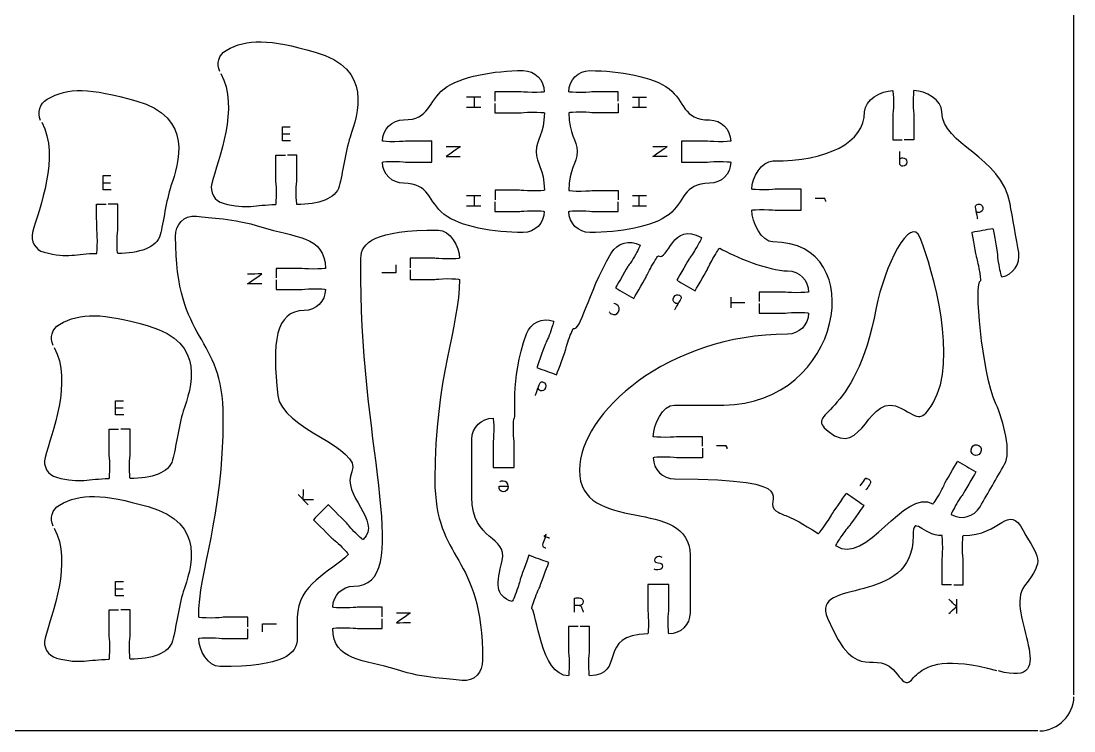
# Model space of a CAD drawing. Extents: x 0 to 300, y 0 to 300.
# Drawn here: x 150.5 to 300, y 0.1 to 100.9 of the extents above; entities that cross this region are included whole.
import ezdxf

# ---------------------------------------------------------------- set-up
doc = ezdxf.new("R2010")
doc.units = 0
doc.header["$MEASUREMENT"] = 0
doc.layers.add('DEFAULT', color=7, linetype='CONTINUOUS')

msp = doc.modelspace()

# ---------------------------------------------------------------- linework, layer by layer
at = {"layer": 'DEFAULT', "color": 1}
for points in [[(300, 5.25), (300, 294.95)], [(294.85, 0.1), (5.15, 0.1)]]:
    msp.add_lwpolyline(points, dxfattribs=at)
at = {"layer": 'DEFAULT', "color": 250}
for points in [[(213.73, 90.15), (215.75, 90.15)], [(214.81, 90.15), (214.81, 88.65)], [(237.3, 90.14), (239.32, 90.14)], [(238.24, 88.64), (238.24, 90.14)], [(215.75, 88.65), (213.73, 88.65)], [(239.32, 88.64), (237.3, 88.64)], [(188.72, 83.9), (187.59, 83.9), (187.59, 85.92), (188.68, 85.92)], [(188.63, 84.85), (187.59, 84.85)], [(163.28, 76.96), (162.15, 76.96), (162.15, 78.98), (163.24, 78.98)], [(163.19, 77.91), (162.15, 77.91)], [(213.73, 76.15), (215.75, 76.15)], [(214.81, 76.15), (214.81, 74.65)], [(237.3, 76.14), (239.32, 76.14)], [(238.24, 74.63), (238.24, 76.14)], [(215.75, 74.65), (213.73, 74.65)], [(239.32, 74.63), (237.3, 74.63)], [(203.71, 66.31), (203.71, 65.19), (201.69, 65.19)], [(251.25, 61.7), (251.25, 60.2)], [(251.25, 60.95), (253.28, 60.95)], [(165.05, 44.98), (163.91, 44.98), (163.91, 47), (165.01, 47)], [(164.96, 45.93), (163.91, 45.93)], [(191.24, 32.24), (189.81, 33.67)], [(165.05, 19.31), (163.91, 19.31), (163.91, 21.34), (165.01, 21.34)], [(164.96, 20.26), (163.91, 20.26)], [(283.3, 18.82), (283.3, 16.8)], [(184.74, 14.18), (184.74, 15.31), (186.76, 15.31)]]:
    msp.add_lwpolyline(points, dxfattribs=at)
at = {"layer": 'DEFAULT', "color": 1}
for points, knots in [([(178.7, 93.77), (178.17, 94.85), (178.55, 96.16), (179.61, 96.77), (182.58, 98.49), (185.73, 98.4), (192.22, 96.54), (200.57, 94.16), (198.28, 87.71), (197.2, 84.44), (196.52, 82.39), (196.14, 79.24), (195.67, 77.5), (195.18, 75.65), (192.66, 74.87), (189.66, 74.87), (189.6, 74.88), (189.55, 75.66), (189.55, 76.62), (189.55, 77.59), (189.66, 78.2), (189.66, 78.37), (189.66, 79.24), (189.65, 81.87), (189.65, 81.87), (189.2, 81.87), (188.75, 81.87), (188.31, 81.87)], [0, 0, 0, 0, 1, 1, 1, 2, 2, 2, 3, 3, 3, 4, 4, 4, 5, 5, 5, 6, 6, 6, 7, 7, 7, 8, 8, 8, 11.82, 11.82, 11.82, 11.82]), ([(178.84, 93.5), (181.51, 88.65), (178.49, 81.32), (177.56, 77.86), (177.23, 76.63), (177.96, 75.37), (179.18, 75.05), (182.67, 74.11), (183.66, 74.87), (186.65, 74.87), (186.71, 74.87), (186.76, 75.66), (186.75, 76.62), (186.75, 77.59), (186.66, 78.2), (186.65, 78.38), (186.65, 79.54), (186.65, 80.7), (186.65, 81.87), (187.11, 81.87), (187.56, 81.87), (188.01, 81.87)], [0, 0, 0, 0, 1, 1, 1, 2, 2, 2, 3, 3, 3, 4, 4, 4, 5, 5, 5, 14.9, 14.9, 14.9, 18.73, 18.73, 18.73, 18.73]), ([(217.78, 75.24), (217.78, 74.79), (217.78, 74.34), (217.78, 73.9), (218.95, 73.9), (220.12, 73.9), (221.29, 73.9), (221.46, 73.9), (222.07, 74), (223.03, 74), (224, 74), (224.78, 73.95), (224.78, 73.9), (224.78, 72.24), (223.44, 70.9), (221.78, 70.9), (217.62, 70.9), (212.81, 71.73), (210.55, 73.48), (208.29, 75.23), (208.58, 77.9), (204.8, 77.89), (203.15, 77.89), (201.8, 79.23), (201.8, 80.89), (201.8, 80.95), (202.58, 81), (203.55, 81), (204.52, 81), (205.13, 80.89), (205.3, 80.89), (206.47, 80.89), (207.64, 80.89), (208.8, 80.89), (208.8, 81.9), (208.8, 82.9), (208.8, 83.9), (208.8, 83.9), (206.17, 83.89), (205.3, 83.89), (205.13, 83.89), (204.52, 83.79), (203.55, 83.79), (202.58, 83.79), (201.8, 83.84), (201.8, 83.89), (201.8, 85.55), (203.14, 86.9), (204.81, 86.9), (208.58, 86.9), (208.29, 89.56), (210.55, 91.31), (212.81, 93.07), (217.62, 93.9), (221.78, 93.9), (223.44, 93.9), (224.79, 92.56), (224.78, 90.9), (224.78, 90.84), (224, 90.8), (223.04, 90.8), (222.07, 90.8), (221.46, 90.9), (221.29, 90.9), (220.12, 90.9), (218.95, 90.9), (217.78, 90.9), (217.78, 90.45), (217.78, 90), (217.78, 89.54)], [0, 0, 0, 0, 3.82, 3.82, 3.82, 13.75, 13.75, 13.75, 14.75, 14.75, 14.75, 15.75, 15.75, 15.75, 16.75, 16.75, 16.75, 17.75, 17.75, 17.75, 18.75, 18.75, 18.75, 19.75, 19.75, 19.75, 20.75, 20.75, 20.75, 21.75, 21.75, 21.75, 31.67, 31.67, 31.67, 40.18, 40.18, 40.18, 41.18, 41.18, 41.18, 42.18, 42.18, 42.18, 43.18, 43.18, 43.18, 44.19, 44.19, 44.19, 45.19, 45.19, 45.19, 46.19, 46.19, 46.19, 47.19, 47.19, 47.19, 48.19, 48.19, 48.19, 49.19, 49.19, 49.19, 59.12, 59.12, 59.12, 62.96, 62.96, 62.96, 62.96]), ([(235.27, 89.54), (235.27, 89.99), (235.27, 90.44), (235.27, 90.89), (234.1, 90.89), (232.93, 90.89), (231.76, 90.89), (231.59, 90.89), (230.98, 90.79), (230.01, 90.79), (229.05, 90.79), (228.26, 90.84), (228.26, 90.89), (228.26, 92.55), (229.61, 93.89), (231.26, 93.89), (235.43, 93.89), (240.24, 93.05), (242.5, 91.3), (244.76, 89.56), (244.47, 86.89), (248.25, 86.89), (249.9, 86.89), (251.24, 85.55), (251.25, 83.89), (251.25, 83.84), (250.47, 83.79), (249.5, 83.79), (248.53, 83.79), (247.92, 83.89), (247.75, 83.89), (246.87, 83.89), (244.25, 83.89), (244.25, 83.89), (244.25, 82.89), (244.25, 81.89), (244.25, 80.89), (244.25, 80.89), (246.87, 80.89), (247.75, 80.89), (247.92, 80.89), (248.53, 80.99), (249.5, 80.99), (250.47, 80.99), (251.25, 80.95), (251.25, 80.89), (251.25, 79.23), (249.91, 77.89), (248.25, 77.89), (244.46, 77.89), (244.75, 75.22), (242.5, 73.47), (240.24, 71.72), (235.43, 70.89), (231.26, 70.89), (229.61, 70.89), (228.26, 72.23), (228.26, 73.88), (228.26, 73.94), (229.05, 73.99), (230.01, 73.99), (230.98, 73.99), (231.59, 73.88), (231.76, 73.88), (232.93, 73.88), (234.1, 73.88), (235.27, 73.88), (235.27, 74.34), (235.27, 74.79), (235.27, 75.24)], [0, 0, 0, 0, 3.81, 3.81, 3.81, 13.74, 13.74, 13.74, 14.74, 14.74, 14.74, 15.74, 15.74, 15.74, 16.74, 16.74, 16.74, 17.74, 17.74, 17.74, 18.74, 18.74, 18.74, 19.74, 19.74, 19.74, 20.74, 20.74, 20.74, 21.74, 21.74, 21.74, 22.74, 22.74, 22.74, 31.26, 31.26, 31.26, 32.26, 32.26, 32.26, 33.26, 33.26, 33.26, 34.26, 34.26, 34.26, 35.27, 35.27, 35.27, 36.27, 36.27, 36.27, 37.27, 37.27, 37.27, 38.27, 38.27, 38.27, 39.27, 39.27, 39.27, 40.27, 40.27, 40.27, 50.2, 50.2, 50.2, 54.05, 54.05, 54.05, 54.05]), ([(153.26, 86.83), (152.73, 87.91), (153.11, 89.23), (154.17, 89.84), (157.14, 91.55), (160.29, 91.46), (166.78, 89.61), (175.13, 87.23), (172.83, 80.77), (171.76, 77.51), (171.08, 75.45), (170.7, 72.3), (170.23, 70.57), (169.74, 68.72), (167.22, 67.93), (164.21, 67.93), (164.16, 67.95), (164.12, 68.72), (164.12, 69.68), (164.12, 70.65), (164.21, 71.26), (164.22, 71.43), (164.22, 72.31), (164.21, 74.93), (164.21, 74.93), (163.76, 74.93), (163.31, 74.93), (162.87, 74.93)], [0, 0, 0, 0, 1, 1, 1, 2, 2, 2, 3, 3, 3, 4, 4, 4, 5, 5, 5, 6, 6, 6, 7, 7, 7, 8, 8, 8, 11.81, 11.81, 11.81, 11.81]), ([(247.26, 40.25), (247.26, 39.8), (247.26, 39.35), (247.26, 38.9), (246.1, 38.9), (244.93, 38.9), (243.76, 38.9), (243.59, 38.9), (242.98, 39), (242.01, 39), (241.05, 39), (240.26, 38.96), (240.26, 38.9), (240.26, 37.24), (241.61, 35.9), (243.26, 35.9), (262.82, 35.9), (255.46, 32.79), (257.68, 31.38), (259.4, 30.29), (258.89, 31.21), (263.69, 28.14), (263.73, 28.1), (264.22, 28.72), (264.77, 29.51), (265.33, 30.3), (265.6, 30.86), (265.69, 31), (266.2, 31.72), (267.7, 33.87), (267.7, 33.87), (268.52, 33.3), (269.34, 32.72), (270.16, 32.15), (270.16, 32.15), (268.65, 30), (268.15, 29.28), (268.05, 29.14), (267.62, 28.7), (267.07, 27.91), (266.51, 27.11), (266.1, 26.45), (266.15, 26.42), (270.47, 23.41), (275.86, 34.71), (279.97, 32.34), (280.02, 32.31), (280.45, 32.97), (280.93, 33.81), (281.41, 34.64), (281.63, 35.22), (281.72, 35.37), (282.16, 36.13), (283.47, 38.4), (283.47, 38.4), (284.33, 37.9), (285.2, 37.4), (286.07, 36.9), (286.07, 36.9), (284.76, 34.63), (284.32, 33.87), (284.23, 33.72), (283.84, 33.24), (283.35, 32.41), (282.87, 31.57), (282.52, 30.87), (282.57, 30.84), (284, 30.01), (285.83, 30.5), (286.66, 31.94), (287.83, 33.96), (289, 35.98), (290.16, 38), (291.14, 39.69), (290.04, 44.03), (288.91, 46.58), (286.92, 51.08), (285.76, 63.9), (286.76, 64.07), (286.81, 64.08), (286.72, 64.86), (286.55, 65.81), (286.38, 66.77), (286.18, 67.35), (286.15, 67.52), (286, 68.39), (285.54, 70.97), (285.54, 70.97), (286.53, 71.14), (287.51, 71.31), (288.5, 71.49), (288.5, 71.49), (288.95, 68.9), (289.1, 68.04), (289.14, 67.87), (289.14, 67.25), (289.31, 66.3), (289.48, 65.35), (289.66, 64.6), (289.72, 64.6), (291.35, 64.88), (292.44, 66.43), (292.15, 68.07), (291.84, 69.79), (291.24, 73.24), (290.93, 74.96), (289.72, 81.86), (281.26, 83.24), (281.26, 88.06), (281.26, 89.72), (278.92, 91.06), (277.27, 91.06), (277.21, 91.06), (277.16, 90.28), (277.16, 89.31), (277.16, 88.35), (277.27, 87.73), (277.27, 87.56), (277.27, 86.4), (277.27, 85.23), (277.27, 84.06), (276.82, 84.06), (276.36, 84.06), (275.91, 84.06)], [0, 0, 0, 0, 3.83, 3.83, 3.83, 13.75, 13.75, 13.75, 14.75, 14.75, 14.75, 15.75, 15.75, 15.75, 16.75, 16.75, 16.75, 17.75, 17.75, 17.75, 18.75, 18.75, 18.75, 19.75, 19.75, 19.75, 20.75, 20.75, 20.75, 21.75, 21.75, 21.75, 30.258543, 30.258543, 30.258543, 31.258543, 31.258543, 31.258543, 32.258543, 32.258543, 32.258543, 33.258543, 33.258543, 33.258543, 34.258543, 34.258543, 34.258543, 35.258543, 35.258543, 35.258543, 36.258543, 36.258543, 36.258543, 37.258543, 37.258543, 37.258543, 45.771151, 45.771151, 45.771151, 46.771151, 46.771151, 46.771151, 47.771151, 47.771151, 47.771151, 48.771151, 48.771151, 48.771151, 49.771151, 49.771151, 49.771151, 69.618128, 69.618128, 69.618128, 70.618128, 70.618128, 70.618128, 71.618128, 71.618128, 71.618128, 72.618128, 72.618128, 72.618128, 73.618128, 73.618128, 73.618128, 74.618128, 74.618128, 74.618128, 83.126083, 83.126083, 83.126083, 84.126083, 84.126083, 84.126083, 85.126083, 85.126083, 85.126083, 86.126083, 86.126083, 86.126083, 87.126083, 87.126083, 87.126083, 88.126083, 88.126083, 88.126083, 89.126083, 89.126083, 89.126083, 90.126083, 90.126083, 90.126083, 91.126083, 91.126083, 91.126083, 92.126083, 92.126083, 92.126083, 102.046083, 102.046083, 102.046083, 105.876083, 105.876083, 105.876083, 105.876083]), ([(247.26, 40.55), (247.26, 41), (247.26, 41.45), (247.26, 41.9), (246.1, 41.9), (244.93, 41.9), (243.76, 41.9), (243.59, 41.9), (242.98, 41.8), (242.01, 41.8), (241.05, 41.8), (240.26, 41.85), (240.26, 41.9), (240.26, 43.56), (241.61, 46.4), (243.26, 46.4), (245.6, 46.4), (247.93, 46.4), (250.26, 46.4), (267.05, 46.4), (271.26, 69.56), (257.26, 69.56), (255.61, 69.56), (254.26, 72.4), (254.26, 74.06), (254.26, 74.12), (255.05, 74.16), (256.01, 74.16), (256.98, 74.16), (257.59, 74.06), (257.76, 74.06), (258.93, 74.06), (260.1, 74.06), (261.26, 74.06), (261.26, 75.06), (261.26, 76.06), (261.26, 77.06), (260.1, 77.06), (258.93, 77.06), (257.76, 77.06), (257.59, 77.06), (256.98, 76.96), (256.01, 76.96), (255.05, 76.96), (254.26, 77.01), (254.26, 77.06), (254.26, 78.72), (255.61, 81.06), (257.26, 81.06), (265, 81.06), (270.27, 83.64), (270.27, 88.06), (270.27, 89.72), (272.61, 91.06), (274.26, 91.06), (274.32, 91.06), (274.37, 90.28), (274.37, 89.31), (274.37, 88.35), (274.26, 87.73), (274.26, 87.56), (274.26, 86.4), (274.26, 85.23), (274.26, 84.06), (274.71, 84.06), (275.16, 84.06), (275.61, 84.06)], [0, 0, 0, 0, 3.83, 3.83, 3.83, 13.75, 13.75, 13.75, 14.75, 14.75, 14.75, 15.75, 15.75, 15.75, 16.75, 16.75, 16.75, 36.59, 36.59, 36.59, 37.59, 37.59, 37.59, 38.59, 38.59, 38.59, 39.59, 39.59, 39.59, 40.59, 40.59, 40.59, 50.51, 50.51, 50.51, 59.01, 59.01, 59.01, 68.93, 68.93, 68.93, 69.93, 69.93, 69.93, 70.93, 70.93, 70.93, 71.93, 71.93, 71.93, 72.93, 72.93, 72.93, 73.93, 73.93, 73.93, 74.93, 74.93, 74.93, 75.93, 75.93, 75.93, 85.85, 85.85, 85.85, 89.68, 89.68, 89.68, 89.68]), ([(217.78, 89.24), (217.78, 88.8), (217.78, 88.35), (217.78, 87.9), (217.78, 87.9), (220.41, 87.9), (221.28, 87.9), (221.46, 87.9), (222.07, 88), (223.04, 88), (224, 88), (224.78, 87.95), (224.79, 87.9), (224.78, 84.86), (223.62, 84.12), (223.62, 82.4), (223.62, 80.68), (224.78, 79.94), (224.79, 76.9), (224.79, 76.84), (224, 76.8), (223.03, 76.8), (222.07, 76.8), (221.46, 76.9), (221.28, 76.9), (220.12, 76.9), (218.95, 76.9), (217.79, 76.9), (217.79, 76.45), (217.79, 75.99), (217.79, 75.54)], [0, 0, 0, 0, 3.81, 3.81, 3.81, 4.81, 4.81, 4.81, 5.81, 5.81, 5.81, 6.81, 6.81, 6.81, 7.81, 7.81, 7.81, 8.81, 8.81, 8.81, 9.81, 9.81, 9.81, 10.81, 10.81, 10.81, 20.72, 20.72, 20.72, 24.56, 24.56, 24.56, 24.56]), ([(235.26, 89.24), (235.26, 88.79), (235.26, 88.34), (235.26, 87.89), (234.1, 87.89), (232.93, 87.89), (231.77, 87.89), (231.59, 87.89), (230.98, 87.99), (230.01, 87.99), (229.05, 87.99), (228.26, 87.94), (228.26, 87.89), (228.26, 84.85), (229.43, 84.1), (229.43, 82.39), (229.43, 80.67), (228.26, 79.93), (228.26, 76.89), (228.26, 76.83), (229.05, 76.79), (230.01, 76.79), (230.98, 76.79), (231.59, 76.89), (231.77, 76.89), (232.64, 76.89), (235.27, 76.88), (235.27, 76.88), (235.27, 76.44), (235.27, 75.99), (235.27, 75.54)], [0, 0, 0, 0, 3.85, 3.85, 3.85, 13.76, 13.76, 13.76, 14.76, 14.76, 14.76, 15.76, 15.76, 15.76, 16.76, 16.76, 16.76, 17.76, 17.76, 17.76, 18.76, 18.76, 18.76, 19.76, 19.76, 19.76, 20.76, 20.76, 20.76, 24.56, 24.56, 24.56, 24.56]), ([(153.41, 86.56), (156.07, 81.71), (153.05, 74.39), (152.11, 70.92), (151.79, 69.69), (152.51, 68.43), (153.74, 68.11), (157.23, 67.17), (158.22, 67.93), (161.22, 67.93), (161.27, 67.93), (161.31, 68.72), (161.31, 69.69), (161.31, 70.65), (161.22, 71.26), (161.22, 71.44), (161.21, 72.31), (161.21, 74.93), (161.21, 74.93), (161.66, 74.93), (162.12, 74.93), (162.57, 74.93)], [0, 0, 0, 0, 1, 1, 1, 2, 2, 2, 3, 3, 3, 4, 4, 4, 5, 5, 5, 6, 6, 6, 9.84, 9.84, 9.84, 9.84]), ([(182.7, 14.9), (182.7, 15.35), (182.7, 15.8), (182.7, 16.24), (181.54, 16.24), (180.37, 16.24), (179.2, 16.24), (179.03, 16.24), (178.42, 16.14), (177.45, 16.14), (176.49, 16.14), (175.7, 16.19), (175.7, 16.24), (175.7, 23), (179.2, 30.1), (179.2, 44.67), (179.2, 56.62), (172.42, 54.89), (172.42, 70.35), (172.42, 71.94), (173.51, 73.46), (175.37, 73.22), (177.36, 72.91), (180.45, 73.02), (184.65, 71.67), (189.18, 70.19), (193.7, 70.51), (193.7, 65.81), (193.7, 65.76), (192.92, 65.71), (191.95, 65.71), (190.99, 65.71), (190.38, 65.81), (190.2, 65.81), (189.04, 65.81), (187.87, 65.81), (186.7, 65.81), (186.7, 65.36), (186.7, 64.91), (186.7, 64.47)], [0, 0, 0, 0, 3.82, 3.82, 3.82, 13.74, 13.74, 13.74, 14.74, 14.74, 14.74, 15.74, 15.74, 15.74, 16.74, 16.74, 16.74, 17.74, 17.74, 17.74, 18.74, 18.74, 18.74, 19.74, 19.74, 19.74, 20.74, 20.74, 20.74, 21.74, 21.74, 21.74, 22.74, 22.74, 22.74, 32.66, 32.66, 32.66, 36.48, 36.48, 36.48, 36.48]), ([(280, 46.73), (278.38, 43.99), (278.04, 44.5), (275.53, 45.9), (270.63, 48.64), (270.16, 38.49), (265.09, 42.66), (261.53, 45.6), (268.93, 43.97), (271.93, 60.18), (273.01, 66.02), (276.82, 73.62), (278.17, 70.14), (280.02, 65.37), (283.59, 52.78), (280, 46.73)], [1, 1, 1, 1, 2, 2, 2, 3, 3, 3, 4, 4, 4, 5, 5, 5, 6, 6, 6, 6]), ([(229.57, 14.95), (229.12, 14.95), (228.66, 14.95), (228.21, 14.95), (228.21, 14.95), (228.21, 12.32), (228.21, 11.45), (228.21, 11.27), (228.31, 10.66), (228.31, 9.69), (228.31, 8.73), (228.27, 7.94), (228.21, 7.94), (224.24, 7.94), (223.69, 17.2), (223.02, 17.45), (222.97, 17.47), (223.19, 18.22), (223.52, 19.12), (223.85, 20.03), (224.16, 20.57), (224.21, 20.74), (224.51, 21.56), (225.41, 24.02), (225.41, 24.02), (224.47, 24.37), (223.53, 24.71), (222.59, 25.05), (222.59, 25.05), (221.69, 22.58), (221.4, 21.76), (221.34, 21.6), (221.22, 20.99), (220.89, 20.08), (220.56, 19.17), (220.25, 18.45), (220.2, 18.47), (217.73, 19.37), (217.98, 20.98), (218.79, 24.29), (219.67, 27.88), (214.5, 26.96), (214.5, 33.31), (214.5, 36.05), (214.5, 38.8), (214.5, 41.54), (214.5, 43.2), (215.84, 44.54), (217.5, 44.54), (217.56, 44.54), (217.6, 43.75), (217.6, 42.79), (217.6, 41.82), (217.5, 41.21), (217.5, 41.04), (217.5, 39.87), (217.5, 38.7), (217.5, 37.54), (218.5, 37.54), (219.5, 37.54), (220.5, 37.54), (220.5, 38.7), (220.5, 39.87), (220.5, 41.04), (220.5, 41.21), (220.4, 41.82), (220.4, 42.79), (220.4, 43.75), (220.45, 44.54), (220.5, 44.54), (220.87, 44.54), (219.82, 49.79), (222.26, 56.51), (222.83, 58.06), (224.55, 58.87), (226.11, 58.3), (226.16, 58.28), (225.93, 57.53), (225.6, 56.62), (225.27, 55.71), (224.97, 55.17), (224.91, 55.01), (224.61, 54.19), (223.71, 51.72), (223.71, 51.72), (224.65, 51.38), (225.59, 51.04), (226.53, 50.69), (226.53, 50.69), (227.43, 53.16), (227.73, 53.98), (227.79, 54.15), (227.9, 54.75), (228.23, 55.66), (228.56, 56.57), (228.87, 57.29), (228.92, 57.27), (229.99, 56.88), (230.78, 61.92), (234.28, 67.98), (235.11, 69.42), (236.94, 69.91), (238.38, 69.08), (238.42, 69.05), (238.08, 68.35), (237.59, 67.51), (237.11, 66.67), (236.72, 66.2), (236.63, 66.05), (236.19, 65.29), (234.88, 63.02), (234.88, 63.02), (235.74, 62.52), (236.61, 62.02), (237.48, 61.52), (237.48, 61.52), (238.79, 63.79), (239.23, 64.55), (239.31, 64.7), (239.53, 65.27), (240.02, 66.11), (240.5, 66.95), (240.93, 67.61), (240.98, 67.58), (242.41, 66.75), (242.94, 72.57), (247.09, 70.17), (247.14, 70.14), (246.79, 69.44), (246.3, 68.61), (245.82, 67.77), (245.43, 67.29), (245.34, 67.14), (244.9, 66.38), (243.59, 64.11), (243.59, 64.11), (244.46, 63.61), (245.32, 63.11), (246.19, 62.61), (246.19, 62.61), (247.5, 64.88), (247.94, 65.64), (248.02, 65.79), (248.24, 66.37), (248.73, 67.2), (249.21, 68.04), (249.64, 68.7), (249.69, 68.67), (251.76, 67.47), (256.66, 65.45), (259.31, 65.45), (261.08, 65.45), (262.3, 64.11), (262.3, 62.45), (262.3, 62.4), (261.52, 62.35), (260.55, 62.35), (259.59, 62.35), (258.98, 62.45), (258.8, 62.45), (257.64, 62.45), (256.47, 62.45), (255.31, 62.45), (255.31, 62), (255.31, 61.55), (255.31, 61.1)], [0, 0, 0, 0, 3.84, 3.84, 3.84, 4.84, 4.84, 4.84, 5.84, 5.84, 5.84, 6.84, 6.84, 6.84, 7.84, 7.84, 7.84, 8.84, 8.84, 8.84, 9.84, 9.84, 9.84, 10.84, 10.84, 10.84, 19.343423, 19.343423, 19.343423, 20.343423, 20.343423, 20.343423, 21.343423, 21.343423, 21.343423, 22.343423, 22.343423, 22.343423, 23.343423, 23.343423, 23.343423, 24.343423, 24.343423, 24.343423, 47.663423, 47.663423, 47.663423, 48.663423, 48.663423, 48.663423, 49.663423, 49.663423, 49.663423, 50.663423, 50.663423, 50.663423, 60.583423, 60.583423, 60.583423, 69.083423, 69.083423, 69.083423, 79.003423, 79.003423, 79.003423, 80.003423, 80.003423, 80.003423, 81.003423, 81.003423, 81.003423, 82.003423, 82.003423, 82.003423, 83.003423, 83.003423, 83.003423, 84.003423, 84.003423, 84.003423, 85.003423, 85.003423, 85.003423, 86.003423, 86.003423, 86.003423, 94.516243, 94.516243, 94.516243, 95.516243, 95.516243, 95.516243, 96.516243, 96.516243, 96.516243, 97.516243, 97.516243, 97.516243, 98.516243, 98.516243, 98.516243, 99.516243, 99.516243, 99.516243, 100.516243, 100.516243, 100.516243, 101.516243, 101.516243, 101.516243, 102.516243, 102.516243, 102.516243, 111.01519, 111.01519, 111.01519, 112.01519, 112.01519, 112.01519, 113.01519, 113.01519, 113.01519, 114.01519, 114.01519, 114.01519, 115.01519, 115.01519, 115.01519, 116.01519, 116.01519, 116.01519, 117.01519, 117.01519, 117.01519, 118.01519, 118.01519, 118.01519, 126.514137, 126.514137, 126.514137, 127.514137, 127.514137, 127.514137, 128.514137, 128.514137, 128.514137, 129.514137, 129.514137, 129.514137, 130.514137, 130.514137, 130.514137, 131.514137, 131.514137, 131.514137, 132.514137, 132.514137, 132.514137, 133.514137, 133.514137, 133.514137, 143.434137, 143.434137, 143.434137, 147.264137, 147.264137, 147.264137, 147.264137]), ([(201.74, 16.33), (201.74, 16.77), (201.74, 17.22), (201.74, 17.67), (200.57, 17.67), (199.41, 17.67), (198.24, 17.67), (198.06, 17.67), (197.46, 17.57), (196.49, 17.57), (195.52, 17.57), (194.74, 17.62), (194.74, 17.67), (194.74, 19.33), (196.08, 20.68), (197.74, 20.68), (206.28, 20.68), (198.74, 40.16), (198.74, 64.24), (198.74, 65.24), (198.74, 66.24), (198.74, 67.25), (198.74, 69.46), (200.67, 71.25), (209.74, 71.25), (211.4, 71.25), (212.74, 68.9), (212.74, 67.25), (212.74, 67.19), (211.96, 67.14), (210.99, 67.14), (210.02, 67.14), (209.41, 67.25), (209.24, 67.25), (208.07, 67.25), (206.91, 67.25), (205.74, 67.25), (205.74, 66.8), (205.74, 66.35), (205.74, 65.9)], [0, 0, 0, 0, 3.82, 3.82, 3.82, 13.74, 13.74, 13.74, 14.74, 14.74, 14.74, 15.74, 15.74, 15.74, 16.74, 16.74, 16.74, 17.74, 17.74, 17.74, 26.25, 26.25, 26.25, 27.25, 27.25, 27.25, 28.25, 28.25, 28.25, 29.25, 29.25, 29.25, 30.25, 30.25, 30.25, 40.17, 40.17, 40.17, 43.99, 43.99, 43.99, 43.99]), ([(205.74, 65.6), (205.74, 65.15), (205.74, 64.69), (205.74, 64.24), (206.91, 64.24), (208.07, 64.24), (209.24, 64.24), (209.41, 64.24), (210.02, 64.35), (210.99, 64.35), (211.96, 64.35), (212.74, 64.3), (212.74, 64.24), (212.74, 57.48), (209.24, 50.39), (209.24, 35.82), (209.24, 23.86), (216.02, 25.6), (216.02, 10.14), (216.02, 8.55), (214.93, 7.03), (213.07, 7.27), (211.09, 7.58), (207.99, 7.46), (203.79, 8.82), (199.26, 10.29), (194.74, 9.98), (194.74, 14.67), (194.74, 14.73), (195.52, 14.77), (196.49, 14.77), (197.46, 14.77), (198.06, 14.67), (198.24, 14.67), (199.41, 14.67), (200.57, 14.67), (201.74, 14.67), (201.74, 15.13), (201.74, 15.58), (201.74, 16.03)], [0, 0, 0, 0, 3.84, 3.84, 3.84, 13.76, 13.76, 13.76, 14.76, 14.76, 14.76, 15.76, 15.76, 15.76, 16.76, 16.76, 16.76, 17.76, 17.76, 17.76, 18.76, 18.76, 18.76, 19.76, 19.76, 19.76, 20.76, 20.76, 20.76, 21.76, 21.76, 21.76, 22.76, 22.76, 22.76, 32.68, 32.68, 32.68, 36.51, 36.51, 36.51, 36.51]), ([(186.7, 64.17), (186.7, 63.72), (186.7, 63.27), (186.7, 62.81), (187.87, 62.81), (189.04, 62.81), (190.2, 62.81), (190.38, 62.81), (190.99, 62.91), (191.95, 62.91), (192.92, 62.91), (193.7, 62.87), (193.7, 62.81), (193.7, 61.16), (192.36, 59.81), (190.7, 59.81), (186.56, 59.81), (186.11, 55.22), (186.93, 47.76), (187.46, 43.01), (199.08, 40.29), (197.46, 36.93), (195.84, 33.57), (201.81, 30.03), (199.06, 27.29), (199.02, 27.25), (198.44, 27.77), (197.75, 28.45), (197.07, 29.13), (196.71, 29.64), (196.59, 29.76), (195.97, 30.38), (194.11, 32.24), (194.11, 32.24), (193.4, 31.53), (192.7, 30.82), (191.99, 30.11), (191.99, 30.11), (193.85, 28.26), (194.47, 27.64), (194.59, 27.52), (195.09, 27.16), (195.77, 26.47), (196.46, 25.79), (196.98, 25.2), (196.94, 25.16), (194.38, 22.61), (189.71, 20.98), (189.71, 16.24), (189.71, 15.24), (189.71, 14.24), (189.71, 13.24), (189.71, 11.03), (187.77, 9.24), (178.71, 9.24), (177.05, 9.24), (175.7, 11.58), (175.7, 13.24), (175.7, 13.3), (176.49, 13.34), (177.45, 13.34), (178.42, 13.34), (179.03, 13.24), (179.2, 13.24), (180.37, 13.24), (181.54, 13.24), (182.7, 13.24), (182.7, 13.69), (182.7, 14.15), (182.7, 14.6)], [0, 0, 0, 0, 3.83, 3.83, 3.83, 13.75, 13.75, 13.75, 14.75, 14.75, 14.75, 15.75, 15.75, 15.75, 16.75, 16.75, 16.75, 17.75, 17.75, 17.75, 18.75, 18.75, 18.75, 19.75, 19.75, 19.75, 20.75, 20.75, 20.75, 21.75, 21.75, 21.75, 22.75, 22.75, 22.75, 31.263566, 31.263566, 31.263566, 32.263566, 32.263566, 32.263566, 33.263566, 33.263566, 33.263566, 34.263566, 34.263566, 34.263566, 35.263566, 35.263566, 35.263566, 43.773566, 43.773566, 43.773566, 44.773566, 44.773566, 44.773566, 45.773566, 45.773566, 45.773566, 46.773566, 46.773566, 46.773566, 47.773566, 47.773566, 47.773566, 57.693566, 57.693566, 57.693566, 61.533566, 61.533566, 61.533566, 61.533566]), ([(255.31, 60.8), (255.31, 60.35), (255.31, 59.9), (255.31, 59.45), (256.47, 59.45), (257.64, 59.45), (258.8, 59.45), (258.98, 59.45), (259.59, 59.55), (260.55, 59.55), (261.52, 59.55), (262.31, 59.51), (262.31, 59.45), (262.31, 57.79), (260.96, 56.45), (259.31, 56.45), (242.31, 56.45), (229.77, 45.2), (229.77, 37.17), (229.77, 27.79), (245.48, 33.6), (245.48, 25.05), (245.48, 22.33), (245.48, 19.61), (245.48, 16.88), (245.48, 15.22), (244.13, 13.88), (242.47, 13.88), (242.42, 13.88), (242.38, 14.67), (242.38, 15.63), (242.38, 16.6), (242.47, 17.21), (242.47, 17.38), (242.47, 18.55), (242.47, 19.72), (242.47, 20.88), (241.48, 20.88), (240.48, 20.88), (239.48, 20.88), (239.48, 19.72), (239.48, 18.55), (239.48, 17.38), (239.48, 17.21), (239.57, 16.6), (239.57, 15.63), (239.57, 14.67), (239.53, 13.88), (239.48, 13.88), (232.17, 13.88), (236.44, 7.94), (231.21, 7.94), (231.15, 7.94), (231.11, 8.73), (231.11, 9.69), (231.11, 10.66), (231.21, 11.27), (231.21, 11.45), (231.21, 12.32), (231.21, 14.95), (231.21, 14.95), (230.76, 14.95), (230.31, 14.95), (229.87, 14.95)], [0, 0, 0, 0, 3.82, 3.82, 3.82, 13.74, 13.74, 13.74, 14.74, 14.74, 14.74, 15.74, 15.74, 15.74, 16.74, 16.74, 16.74, 17.74, 17.74, 17.74, 18.74, 18.74, 18.74, 41.89, 41.89, 41.89, 42.89, 42.89, 42.89, 43.89, 43.89, 43.89, 44.89, 44.89, 44.89, 54.81, 54.81, 54.81, 63.31, 63.31, 63.31, 73.23, 73.23, 73.23, 74.23, 74.23, 74.23, 75.23, 75.23, 75.23, 76.23, 76.23, 76.23, 77.23, 77.23, 77.23, 78.23, 78.23, 78.23, 79.23, 79.23, 79.23, 83.04, 83.04, 83.04, 83.04]), ([(155.03, 54.85), (154.5, 55.93), (154.88, 57.24), (155.94, 57.85), (158.91, 59.57), (162.06, 59.48), (168.55, 57.63), (176.9, 55.24), (174.6, 48.79), (173.52, 45.53), (172.85, 43.47), (172.47, 40.33), (172, 38.59), (171.5, 36.73), (168.98, 35.95), (165.98, 35.95), (165.93, 35.97), (165.88, 36.74), (165.88, 37.7), (165.88, 38.67), (165.98, 39.28), (165.99, 39.45), (165.99, 40.33), (165.98, 42.95), (165.98, 42.95), (165.53, 42.95), (165.08, 42.95), (164.63, 42.95)], [0, 0, 0, 0, 1, 1, 1, 2, 2, 2, 3, 3, 3, 4, 4, 4, 5, 5, 5, 6, 6, 6, 7, 7, 7, 8, 8, 8, 11.81, 11.81, 11.81, 11.81]), ([(155.17, 54.58), (157.84, 49.73), (154.81, 42.41), (153.89, 38.94), (153.55, 37.71), (154.28, 36.45), (155.51, 36.13), (159, 35.19), (159.98, 35.95), (162.98, 35.95), (163.04, 35.95), (163.08, 36.74), (163.08, 37.7), (163.08, 38.67), (162.98, 39.28), (162.98, 39.46), (162.98, 40.33), (162.98, 42.95), (162.98, 42.95), (163.43, 42.95), (163.88, 42.95), (164.33, 42.95)], [0, 0, 0, 0, 1, 1, 1, 2, 2, 2, 3, 3, 3, 4, 4, 4, 5, 5, 5, 6, 6, 6, 9.83, 9.83, 9.83, 9.83]), ([(155.03, 29.18), (154.5, 30.26), (154.88, 31.58), (155.94, 32.19), (158.91, 33.9), (162.06, 33.81), (168.55, 31.96), (176.9, 29.58), (174.6, 23.12), (173.52, 19.86), (172.85, 17.81), (172.47, 14.66), (172, 12.92), (171.5, 11.07), (168.98, 10.28), (165.98, 10.29), (165.93, 10.3), (165.88, 11.08), (165.88, 12.03), (165.88, 13), (165.98, 13.61), (165.99, 13.78), (165.99, 14.66), (165.98, 17.29), (165.98, 17.29), (165.53, 17.29), (165.08, 17.29), (164.63, 17.29)], [0, 0, 0, 0, 1, 1, 1, 2, 2, 2, 3, 3, 3, 4, 4, 4, 5, 5, 5, 6, 6, 6, 7, 7, 7, 8, 8, 8, 11.81, 11.81, 11.81, 11.81]), ([(282.92, 20.85), (283.37, 20.85), (283.82, 20.85), (284.26, 20.85), (284.26, 22.02), (284.26, 23.18), (284.26, 24.35), (284.26, 24.52), (284.17, 25.13), (284.17, 26.1), (284.17, 27.07), (284.21, 27.85), (284.26, 27.85), (289.74, 27.85), (290.61, 32.57), (292.79, 28.58), (294.98, 24.6), (295.97, 24.57), (292.98, 20.72), (290.01, 16.9), (298.63, 6.08), (289.27, 8.62)], [0, 0, 0, 0, 3.81, 3.81, 3.81, 13.73, 13.73, 13.73, 14.73, 14.73, 14.73, 15.73, 15.73, 15.73, 16.73, 16.73, 16.73, 17.73, 17.73, 17.73, 18.73, 18.73, 18.73, 18.73]), ([(282.62, 20.85), (282.17, 20.85), (281.72, 20.85), (281.27, 20.85), (281.27, 22.02), (281.27, 23.18), (281.27, 24.35), (281.27, 24.52), (281.36, 25.13), (281.36, 26.1), (281.36, 27.07), (281.32, 27.85), (281.27, 27.85), (278.4, 27.85), (277.17, 30.95), (277.17, 27.85), (277.17, 17.58), (262.51, 22.01), (265, 16.13), (269.32, 5.92), (271.71, 12.39), (274.91, 8.16), (278.11, 3.93), (274.93, 12.59), (288.98, 8.7)], [0, 0, 0, 0, 3.84, 3.84, 3.84, 13.76, 13.76, 13.76, 14.76, 14.76, 14.76, 15.76, 15.76, 15.76, 16.76, 16.76, 16.76, 17.76, 17.76, 17.76, 18.76, 18.76, 18.76, 19.76, 19.76, 19.76, 19.76]), ([(155.17, 28.92), (157.84, 24.06), (154.81, 16.74), (153.89, 13.27), (153.55, 12.04), (154.28, 10.78), (155.51, 10.46), (159, 9.52), (159.98, 10.28), (162.98, 10.28), (163.04, 10.28), (163.08, 11.07), (163.08, 12.04), (163.08, 13), (162.98, 13.61), (162.98, 13.79), (162.98, 14.66), (162.98, 17.29), (162.98, 17.29), (163.43, 17.29), (163.88, 17.29), (164.33, 17.29)], [0, 0, 0, 0, 1, 1, 1, 2, 2, 2, 3, 3, 3, 4, 4, 4, 5, 5, 5, 6, 6, 6, 9.83, 9.83, 9.83, 9.83])]:
    msp.add_open_spline(points, degree=3, knots=knots, dxfattribs=at)
at = {"layer": 'DEFAULT', "color": 250}
for points, knots in [([(210.83, 83.1), (211.51, 83.1), (212.18, 83.1), (212.85, 83.1), (212.85, 83.1), (211.04, 81.79), (210.83, 81.69), (211.51, 81.7), (212.18, 81.71), (212.85, 81.71)], [0, 0, 0, 0, 5.729, 5.729, 5.729, 6.729, 6.729, 6.729, 12.458404, 12.458404, 12.458404, 12.458404]), ([(242.22, 81.69), (241.54, 81.69), (240.87, 81.69), (240.2, 81.69), (240.2, 81.69), (242.01, 83), (242.22, 83.1), (241.54, 83.09), (240.87, 83.08), (240.2, 83.07)], [0, 0, 0, 0, 5.729, 5.729, 5.729, 6.729, 6.729, 6.729, 12.458404, 12.458404, 12.458404, 12.458404]), ([(275.28, 81.32), (275.35, 81.43), (275.52, 81.5), (275.68, 81.5), (275.98, 81.5), (276.25, 81.3), (276.25, 80.89), (276.25, 80.55), (276.03, 80.32), (275.72, 80.32), (275.52, 80.32), (275.37, 80.4), (275.28, 80.54), (275.28, 80.67), (275.28, 82.39), (275.28, 82.39)], [0, 0, 0, 0, 1, 1, 1, 2, 2, 2, 3, 3, 3, 4, 4, 4, 5, 5, 5, 5]), ([(263.23, 75.79), (263.56, 75.79), (263.89, 75.79), (264.23, 75.79), (264.4, 75.79), (264.54, 75.79), (264.68, 75.8)], [0, 0, 0, 0, 2.83, 2.83, 2.83, 3.83, 3.83, 3.83, 3.83]), ([(264.39, 75.79), (264.59, 75.73), (264.71, 75.57), (264.71, 75.39), (264.71, 75.36), (264.71, 75.34), (264.7, 75.31)], [0, 0, 0, 0, 1, 1, 1, 2, 2, 2, 2]), ([(286.33, 72.8), (286.33, 72.8), (286.04, 74.5), (286.01, 74.63), (286.08, 74.78), (286.21, 74.89), (286.41, 74.92), (286.71, 74.98), (286.98, 74.79), (287.04, 74.45), (287.11, 74.05), (286.87, 73.8), (286.58, 73.75), (286.42, 73.72), (286.24, 73.76), (286.15, 73.86)], [0, 0, 0, 0, 1, 1, 1, 2, 2, 2, 3, 3, 3, 4, 4, 4, 5, 5, 5, 5]), ([(184.67, 63.61), (184, 63.61), (183.33, 63.61), (182.65, 63.61), (182.65, 63.61), (184.47, 64.92), (184.67, 65.02), (184, 65.01), (183.33, 65), (182.65, 65)], [0, 0, 0, 0, 5.729, 5.729, 5.729, 6.729, 6.729, 6.729, 12.458404, 12.458404, 12.458404, 12.458404]), ([(243.82, 60.87), (243.68, 60.79), (243.51, 60.79), (243.33, 60.89), (243.05, 61.05), (242.98, 61.39), (243.17, 61.71), (243.39, 62.09), (243.75, 62.14), (244, 61.99), (244.16, 61.9), (244.24, 61.78), (244.24, 61.59), (244.19, 61.51), (243.27, 59.92), (243.27, 59.92)], [0, 0, 0, 0, 1.003053, 1.003053, 1.003053, 2.006106, 2.006106, 2.006106, 3.009159, 3.009159, 3.009159, 4.012211, 4.012211, 4.012211, 5.015264, 5.015264, 5.015264, 5.015264]), ([(234, 59.62), (234.04, 59.56), (234.15, 59.44), (234.32, 59.34), (234.7, 59.12), (235.09, 59.24), (235.31, 59.62), (235.54, 60.01), (235.43, 60.44), (235.02, 60.68), (234.89, 60.76), (234.75, 60.79), (234.67, 60.8)], [0, 0, 0, 0, 1, 1, 1, 2, 2, 2, 3, 3, 3, 4, 4, 4, 4]), ([(223.52, 47.76), (223.52, 47.76), (224.15, 49.48), (224.18, 49.57), (224.33, 49.69), (224.47, 49.71), (224.64, 49.65), (224.91, 49.55), (225.11, 49.25), (224.96, 48.83), (224.83, 48.48), (224.54, 48.32), (224.24, 48.43), (224.04, 48.5), (223.93, 48.63), (223.9, 48.79)], [0, 0, 0, 0, 1.002973, 1.002973, 1.002973, 2.005946, 2.005946, 2.005946, 3.00892, 3.00892, 3.00892, 4.011893, 4.011893, 4.011893, 5.014866, 5.014866, 5.014866, 5.014866]), ([(249.23, 40.65), (249.56, 40.65), (249.89, 40.65), (250.22, 40.65), (250.4, 40.65), (250.54, 40.65), (250.68, 40.66)], [0, 0, 0, 0, 2.83, 2.83, 2.83, 3.83, 3.83, 3.83, 3.83]), ([(250.39, 40.65), (250.59, 40.59), (250.71, 40.43), (250.71, 40.25), (250.71, 40.22), (250.71, 40.2), (250.7, 40.17)], [0, 0, 0, 0, 1, 1, 1, 2, 2, 2, 2]), ([(285.51, 40.36), (285.24, 39.9), (285.45, 39.51), (285.75, 39.33), (286.09, 39.14), (286.5, 39.23), (286.73, 39.63), (286.97, 40.05), (286.84, 40.46), (286.49, 40.66), (286.13, 40.87), (285.73, 40.74), (285.51, 40.36)], [0, 0, 0, 0, 1, 1, 1, 2, 2, 2, 3, 3, 3, 4, 4, 4, 4]), ([(269.65, 34.91), (269.85, 35.19), (270.05, 35.48), (270.26, 35.77), (270.34, 35.9), (270.41, 36), (270.47, 36.1)], [0, 0, 0, 0, 3.000601, 3.000601, 3.000601, 4.000601, 4.000601, 4.000601, 4.000601]), ([(270.34, 35.9), (270.48, 35.97), (270.69, 35.98), (270.89, 35.85), (271.06, 35.73), (271.24, 35.45), (270.96, 35.05), (270.79, 34.81), (270.63, 34.57), (270.46, 34.34)], [0, 0, 0, 0, 1, 1, 1, 2, 2, 2, 4.456303, 4.456303, 4.456303, 4.456303]), ([(190.55, 34.41), (190.55, 34.41), (190.48, 33.07), (190.5, 32.98), (191, 32.98), (191.49, 32.98), (191.99, 32.98)], [0, 0, 0, 0, 1, 1, 1, 5.218068, 5.218068, 5.218068, 5.218068]), ([(219.64, 34.86), (219.64, 34.42), (219.39, 34.07), (218.96, 34.07), (218.49, 34.07), (218.36, 34.49), (218.36, 34.76), (218.36, 34.81), (218.37, 34.83), (218.37, 34.85), (218.79, 34.85), (219.22, 34.85), (219.64, 34.86), (219.64, 35.29), (219.38, 35.59), (218.93, 35.59), (218.7, 35.59), (218.54, 35.54), (218.45, 35.5)], [0, 0, 0, 0, 1, 1, 1, 2, 2, 2, 3, 3, 3, 6.613009, 6.613009, 6.613009, 7.613009, 7.613009, 7.613009, 8.613009, 8.613009, 8.613009, 8.613009]), ([(225.52, 27.46), (225.33, 27.53), (225.13, 27.6), (224.93, 27.67), (224.97, 27.79), (225.01, 27.9), (225.05, 28.01), (224.94, 27.92), (224.83, 27.84), (224.72, 27.75), (224.79, 27.72), (224.86, 27.7), (224.93, 27.67), (224.82, 27.37), (224.7, 27.06), (224.59, 26.75), (224.53, 26.59), (224.51, 26.46), (224.56, 26.36), (224.59, 26.27), (224.67, 26.2), (224.79, 26.16), (224.88, 26.12), (224.96, 26.11), (225.02, 26.11)], [0, 0, 0, 0, 1.801926, 1.801926, 1.801926, 2.812973, 2.812973, 2.812973, 4.008318, 4.008318, 4.008318, 4.645754, 4.645754, 4.645754, 7.434036, 7.434036, 7.434036, 8.434036, 8.434036, 8.434036, 9.434036, 9.434036, 9.434036, 10.434036, 10.434036, 10.434036, 10.434036]), ([(241.51, 24.76), (241.41, 24.82), (241.25, 24.87), (241.06, 24.87), (240.67, 24.87), (240.43, 24.63), (240.43, 24.34), (240.43, 24.12), (240.69, 23.98), (240.97, 23.98), (241.4, 23.98), (241.57, 23.79), (241.57, 23.52), (241.57, 23.2), (241.33, 22.97), (240.89, 22.97), (240.69, 22.97), (240.51, 23.02), (240.38, 23.1)], [0, 0, 0, 0, 1, 1, 1, 2, 2, 2, 3, 3, 3, 4, 4, 4, 5, 5, 5, 6, 6, 6, 6]), ([(229.06, 16.97), (229.06, 17.63), (229.06, 18.3), (229.06, 18.96), (229.2, 18.99), (229.39, 19), (229.56, 19), (229.84, 19), (230.02, 18.95), (230.15, 18.84), (230.25, 18.75), (230.31, 18.61), (230.31, 18.46), (230.31, 18.19), (230.12, 17.9), (229.75, 17.9)], [0, 0, 0, 0, 5.652, 5.652, 5.652, 6.652, 6.652, 6.652, 7.652, 7.652, 7.652, 8.652, 8.652, 8.652, 9.652, 9.652, 9.652, 9.652]), ([(282.25, 16.8), (282.25, 16.8), (283.24, 17.7), (283.3, 17.77), (282.94, 18.12), (282.59, 18.47), (282.24, 18.82)], [0, 0, 0, 0, 1, 1, 1, 5.219371, 5.219371, 5.219371, 5.219371]), ([(203.77, 16.88), (204.44, 16.88), (205.12, 16.88), (205.79, 16.88), (205.79, 16.88), (203.98, 15.57), (203.77, 15.47), (204.44, 15.48), (205.12, 15.49), (205.79, 15.5)], [0, 0, 0, 0, 5.729, 5.729, 5.729, 6.729, 6.729, 6.729, 12.458404, 12.458404, 12.458404, 12.458404]), ([(230.36, 16.97), (230.32, 17.03), (230.26, 17.2), (230.18, 17.45), (230.07, 17.8), (229.96, 17.89), (229.65, 17.9), (229.45, 17.9), (229.26, 17.9), (229.06, 17.9)], [0, 0, 0, 0, 1, 1, 1, 2, 2, 2, 3.658, 3.658, 3.658, 3.658])]:
    msp.add_open_spline(points, degree=3, knots=knots, dxfattribs=at)
at = {"layer": 'DEFAULT', "color": 1}
msp.add_open_spline([(295.15, 0.1), (297.78, 0.18), (299.92, 2.32), (300, 4.95)], degree=3, dxfattribs=at)

doc.saveas('drawing.dxf')
